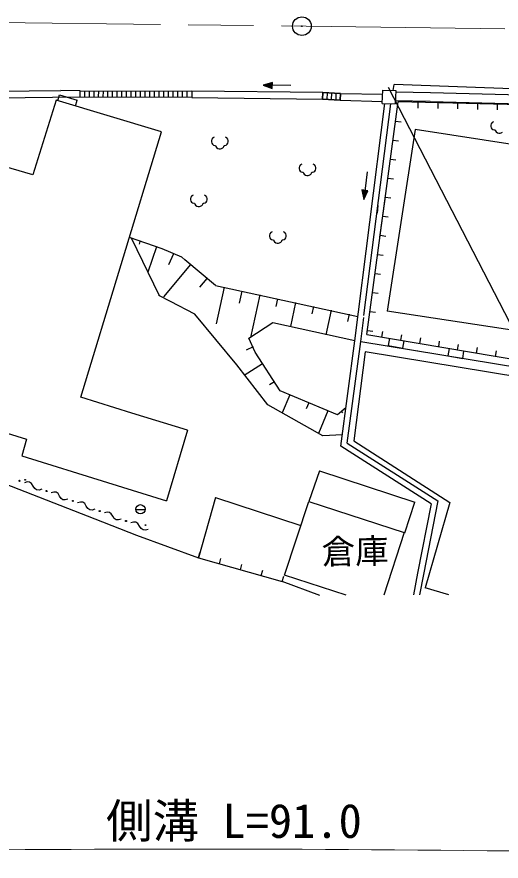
# Model space of a CAD drawing. Units: millimetres, scale not verified. Extents: x 40000 to 680000, y 20000 to 380000.
# Drawn here: x 152838 to 178828, y 232057 to 277354 of the extents above; entities that cross this region are included whole.
import ezdxf
from ezdxf.enums import TextEntityAlignment as Align

# ---------------------------------------------------------------- set-up
doc = ezdxf.new("R2010")
doc.units = ezdxf.units.MM
doc.header["$LTSCALE"] = 1000
doc.linetypes.add('CHAIN', pattern=[18.5, 12, -1.5, 3.5, -1.5])
for name, color, linetype, lineweight in [('M-BGD', 7, 'Continuous', 25), ('M-BMK', 2, 'CHAIN', 13), ('M-BMK-SRVR', 3, 'Continuous', 25), ('M-STR-HTXT', 7, 'Continuous', 13), ('M-STR-STRC', 7, 'Continuous', 25)]:
    doc.layers.add(name, color=color, linetype=linetype, lineweight=lineweight)
doc.styles.add('ＭＳ ゴシック', font='')
doc.styles.get('ＭＳ ゴシック').set_extended_font_data('MS Gothic')

msp = doc.modelspace()

# ---------------------------------------------------------------- linework, layer by layer
at = {"layer": 'M-BGD'}
for p, q in [((166550, 273838), (166048, 273686)), ((167548, 273664), (166048, 273686)), ((166048, 273686), (166546, 273518)), ((166530, 273809), (166108, 273685)), ((166108, 273685), (166526, 273549)), ((166509, 273779), (166168, 273684)), ((166168, 273684), (166507, 273579)), ((166489, 273749), (166228, 273683)), ((166228, 273683), (166487, 273609)), ((166469, 273719), (166288, 273682)), ((166288, 273682), (166467, 273639)), ((166448, 273690), (166368, 273681)), ((166368, 273681), (166448, 273670)), ((166448, 273670), (166448, 273690)), ((166467, 273639), (166469, 273719)), ((166487, 273609), (166489, 273749)), ((166507, 273579), (166509, 273779)), ((166526, 273549), (166530, 273809)), ((166546, 273518), (166550, 273838)), ((173042, 273402), (173092, 273731)), ((215009, 272123), (173092, 273731)), ((148115, 273328), (155205, 273397)), ((155029, 272853), (155124, 273171)), ((155124, 273171), (156082, 272883)), ((156229, 273392), (155205, 273397)), ((156228, 273041), (156229, 273392)), ((156228, 273041), (156229, 273392)), ((156229, 273392), (162224, 273372)), ((156229, 273392), (162224, 273372)), ((156478, 273040), (156479, 273392)), ((156728, 273039), (156729, 273391)), ((156978, 273038), (156979, 273390)), ((157227, 273038), (157229, 273389)), ((157477, 273037), (157478, 273388)), ((157727, 273036), (157728, 273387)), ((157977, 273035), (157978, 273386)), ((158226, 273034), (158228, 273385)), ((158476, 273033), (158477, 273385)), ((158726, 273032), (158727, 273384)), ((158976, 273031), (158977, 273383)), ((159225, 273031), (159227, 273382)), ((159475, 273030), (159476, 273381)), ((159725, 273029), (159726, 273380)), ((159975, 273028), (159976, 273379)), ((160224, 273027), (160226, 273378)), ((160474, 273026), (160475, 273378)), ((160724, 273025), (160725, 273377)), ((160974, 273025), (160975, 273376)), ((161224, 273024), (161225, 273375)), ((161473, 273023), (161475, 273374)), ((161723, 273022), (161724, 273373)), ((161973, 273021), (161974, 273372)), ((162224, 273372), (162223, 273020)), ((162224, 273372), (162223, 273020)), ((169256, 273289), (162224, 273372)), ((169256, 273289), (169239, 272941)), ((169239, 272941), (169256, 273289)), ((170201, 273242), (169256, 273289)), ((169256, 273289), (170201, 273242)), ((169493, 273277), (169475, 272929)), ((169729, 273265), (169712, 272917)), ((169965, 273254), (169948, 272906)), ((170184, 272894), (170201, 273242)), ((170201, 273242), (170184, 272894)), ((170201, 273242), (172477, 273205)), ((172452, 272715), (172488, 273430)), ((172488, 273430), (173173, 273396)), ((173173, 273396), (173138, 272681)), ((175039, 273272), (173169, 273316)), ((181119, 273121), (175039, 273272)), ((156228, 273041), (148119, 272969)), ((154946, 272878), (153699, 268885)), ((160601, 271182), (154946, 272878)), ((155987, 272566), (156082, 272883)), ((162223, 273020), (156228, 273041)), ((162223, 273020), (156228, 273041)), ((162223, 273020), (169239, 272941)), ((169239, 272941), (170184, 272894)), ((170184, 272894), (169239, 272941)), ((170184, 272894), (172457, 272806)), ((170979, 259969), (172590, 272708)), ((171464, 261325), (172910, 272692)), ((171622, 260315), (173301, 272789)), ((172452, 272715), (173138, 272681)), ((173175, 272784), (173138, 272691)), ((175028, 272812), (173146, 272856)), ((181615, 272598), (173301, 272789)), ((181615, 272598), (173301, 272789)), ((174365, 272764), (174358, 272464)), ((175028, 272812), (181107, 272661)), ((175430, 272740), (175423, 272440)), ((176495, 272715), (176488, 272415)), ((177560, 272691), (177553, 272391)), ((178625, 272667), (178618, 272367)), ((173163, 271767), (173460, 271727)), ((178302, 271619), (178284, 271547)), ((178284, 271547), (178284, 271475)), ((178284, 271475), (178302, 271403)), ((178356, 271691), (178302, 271619)), ((178302, 271403), (178338, 271349)), ((178338, 271349), (178392, 271313)), ((178428, 271727), (178356, 271691)), ((156268, 256943), (160601, 271182)), ((163428, 270894), (163356, 270858)), ((164112, 270858), (164040, 270894)), ((174218, 271315), (172719, 261566)), ((181021, 270268), (174218, 271315)), ((178392, 271313), (178464, 271295)), ((178464, 271295), (178500, 271295)), ((178500, 271295), (178518, 271241)), ((178518, 271241), (178554, 271187)), ((178554, 271187), (178626, 271133)), ((178626, 271133), (178698, 271115)), ((178698, 271115), (178770, 271115)), ((178770, 271115), (178824, 271133)), ((178824, 271133), (178896, 271169)), ((163302, 270786), (163284, 270714)), ((163284, 270714), (163284, 270642)), ((163284, 270642), (163302, 270570)), ((163356, 270858), (163302, 270786)), ((163302, 270570), (163338, 270516)), ((163338, 270516), (163392, 270480)), ((163392, 270480), (163464, 270462)), ((163464, 270462), (163500, 270462)), ((163500, 270462), (163518, 270408)), ((163950, 270408), (163968, 270462)), ((163968, 270462), (164004, 270462)), ((164004, 270462), (164076, 270480)), ((164076, 270480), (164130, 270516)), ((164166, 270786), (164112, 270858)), ((164130, 270516), (164166, 270570)), ((164184, 270714), (164166, 270786)), ((164166, 270570), (164184, 270642)), ((164184, 270642), (164184, 270714)), ((173025, 270745), (173323, 270705)), ((163518, 270408), (163554, 270354)), ((163554, 270354), (163626, 270300)), ((163626, 270300), (163698, 270282)), ((163698, 270282), (163770, 270282)), ((163770, 270282), (163824, 270300)), ((163824, 270300), (163896, 270336)), ((163896, 270336), (163932, 270372)), ((163932, 270372), (163950, 270408)), ((153699, 268885), (150139, 269906)), ((172888, 269723), (173185, 269683)), ((167999, 269346), (167981, 269274)), ((167981, 269274), (167981, 269202)), ((167981, 269202), (167999, 269130)), ((168053, 269418), (167999, 269346)), ((167999, 269130), (168035, 269076)), ((168035, 269076), (168089, 269040)), ((168125, 269454), (168053, 269418)), ((168809, 269418), (168737, 269454)), ((168773, 269040), (168827, 269076)), ((168863, 269346), (168809, 269418)), ((168827, 269076), (168863, 269130)), ((168881, 269274), (168863, 269346)), ((168863, 269130), (168881, 269202)), ((168881, 269202), (168881, 269274)), ((168089, 269040), (168161, 269022)), ((168161, 269022), (168197, 269022)), ((168197, 269022), (168215, 268968)), ((168215, 268968), (168251, 268914)), ((168251, 268914), (168323, 268860)), ((168323, 268860), (168395, 268842)), ((168395, 268842), (168467, 268842)), ((168467, 268842), (168521, 268860)), ((168521, 268860), (168593, 268896)), ((168593, 268896), (168629, 268932)), ((168629, 268932), (168647, 268968)), ((168647, 268968), (168665, 269022)), ((168665, 269022), (168701, 269022)), ((168701, 269022), (168773, 269040)), ((171644, 269038), (171453, 267550)), ((172750, 268701), (173048, 268661)), ((162220, 267752), (162166, 267680)), ((162292, 267788), (162220, 267752)), ((162976, 267752), (162904, 267788)), ((163030, 267680), (162976, 267752)), ((171675, 268026), (171358, 268066)), ((171358, 268066), (171453, 267550)), ((171643, 268010), (171385, 268043)), ((171385, 268043), (171460, 267610)), ((171611, 267994), (171412, 268019)), ((171412, 268019), (171468, 267669)), ((171578, 267977), (171439, 267995)), ((171439, 267995), (171476, 267729)), ((171453, 267550), (171675, 268026)), ((171460, 267610), (171643, 268010)), ((171546, 267961), (171467, 267972)), ((171467, 267972), (171483, 267788)), ((171468, 267669), (171611, 267994)), ((171476, 267729), (171578, 267977)), ((171483, 267788), (171546, 267961)), ((171514, 267945), (171494, 267948)), ((171494, 267948), (171494, 267867)), ((171494, 267867), (171514, 267945)), ((162166, 267680), (162148, 267608)), ((162148, 267608), (162148, 267536)), ((162148, 267536), (162166, 267464)), ((162166, 267464), (162202, 267410)), ((162202, 267410), (162256, 267374)), ((162256, 267374), (162328, 267356)), ((162328, 267356), (162364, 267356)), ((162364, 267356), (162382, 267302)), ((162382, 267302), (162418, 267248)), ((162760, 267230), (162796, 267266)), ((162796, 267266), (162814, 267302)), ((162814, 267302), (162832, 267356)), ((162832, 267356), (162868, 267356)), ((162868, 267356), (162940, 267374)), ((162940, 267374), (162994, 267410)), ((162994, 267410), (163030, 267464)), ((163048, 267608), (163030, 267680)), ((163030, 267464), (163048, 267536)), ((163048, 267536), (163048, 267608)), ((172323, 265527), (172600, 267582)), ((172613, 267679), (172910, 267639)), ((162418, 267248), (162490, 267194)), ((162490, 267194), (162562, 267176)), ((162562, 267176), (162634, 267176)), ((162634, 267176), (162688, 267194)), ((162688, 267194), (162760, 267230)), ((172219, 267226), (172169, 266829)), ((172475, 266657), (172773, 266617)), ((160642, 264914), (158877, 265515)), ((160488, 262391), (158984, 265478)), ((166408, 265710), (166390, 265638)), ((166390, 265638), (166390, 265566)), ((166390, 265566), (166408, 265494)), ((166462, 265782), (166408, 265710)), ((166408, 265494), (166444, 265440)), ((166534, 265818), (166462, 265782)), ((167218, 265782), (167146, 265818)), ((167272, 265710), (167218, 265782)), ((167236, 265440), (167272, 265494)), ((167290, 265638), (167272, 265710)), ((167272, 265494), (167290, 265566)), ((167290, 265566), (167290, 265638)), ((172338, 265635), (172635, 265595)), ((159440, 265301), (159395, 265166)), ((160323, 265008), (159873, 263653)), ((166444, 265440), (166498, 265404)), ((166498, 265404), (166570, 265386)), ((166570, 265386), (166606, 265386)), ((166606, 265386), (166624, 265332)), ((166624, 265332), (166660, 265278)), ((166660, 265278), (166732, 265224)), ((166732, 265224), (166804, 265206)), ((166804, 265206), (166876, 265206)), ((166876, 265206), (166930, 265224)), ((166930, 265224), (167002, 265260)), ((167002, 265260), (167038, 265296)), ((167038, 265296), (167056, 265332)), ((167056, 265332), (167074, 265386)), ((167074, 265386), (167110, 265386)), ((167110, 265386), (167182, 265404)), ((167182, 265404), (167236, 265440)), ((161694, 264464), (160642, 264914)), ((161247, 264649), (160981, 264048)), ((172200, 264613), (172497, 264573)), ((161861, 264323), (161694, 264464)), ((163497, 262939), (161861, 264323)), ((162165, 264066), (160707, 262342)), ((163040, 263326), (162645, 262859)), ((172063, 263591), (172360, 263551)), ((163497, 262939), (171144, 261275)), ((163957, 262852), (163534, 260888)), ((161081, 262081), (160464, 262404)), ((164916, 262646), (164776, 261996)), ((165875, 262440), (165380, 260143)), ((171925, 262569), (172222, 262529)), ((162383, 261400), (161081, 262081)), ((166833, 262233), (166744, 261818)), ((167792, 262027), (167515, 260738)), ((168751, 261820), (168667, 261429)), ((164637, 258688), (162383, 261400)), ((169710, 261614), (169425, 260293)), ((170668, 261407), (170582, 261006)), ((171787, 261547), (172085, 261507)), ((187089, 259356), (172719, 261566)), ((165291, 260124), (166572, 260956)), ((166572, 260956), (170983, 259996)), ((171296, 259928), (171452, 261226)), ((171650, 260525), (171947, 260485)), ((172430, 260177), (172480, 260473)), ((165629, 259364), (165291, 260124)), ((171622, 260315), (187678, 257580)), ((172833, 260109), (172766, 259714)), ((173446, 260004), (173497, 260300)), ((174463, 259831), (174513, 260127)), ((165516, 259647), (165145, 259469)), ((170226, 254321), (170979, 259969)), ((170570, 254481), (171296, 259928)), ((171296, 259928), (202009, 254887)), ((172766, 259714), (173554, 259580)), ((173554, 259580), (173622, 259974)), ((175479, 259658), (175530, 259954)), ((176044, 259562), (175977, 259167)), ((176496, 259485), (176546, 259781)), ((177512, 259312), (177563, 259607)), ((166974, 257290), (165629, 259364)), ((171524, 259381), (170922, 254615)), ((186581, 256897), (171524, 259381)), ((174340, 259428), (174345, 259459)), ((175977, 259167), (176766, 259033)), ((176383, 259093), (176386, 259111)), ((176766, 259033), (176833, 259427)), ((178529, 259139), (178579, 259434)), ((166306, 256545), (164637, 258688)), ((166029, 258746), (165044, 258107)), ((137561, 257999), (157022, 250420)), ((166659, 257775), (166394, 257603)), ((170048, 255996), (166974, 257290)), ((158999, 256099), (156268, 256943)), ((167486, 257074), (167079, 256107)), ((169253, 254876), (166306, 256545)), ((168511, 256643), (168373, 256317)), ((149344, 255930), (153346, 254698)), ((161994, 255173), (158999, 256099)), ((169535, 256211), (169027, 255004)), ((170500, 256378), (170048, 255996)), ((170258, 256173), (170311, 256110)), ((161994, 255173), (160861, 251396)), ((153346, 254698), (153098, 253795)), ((170308, 254938), (169253, 254876)), ((170922, 254615), (176071, 251307)), ((175074, 251231), (170226, 254321)), ((170570, 254481), (175430, 251383)), ((153098, 253795), (157702, 252372)), ((169087, 252995), (168506, 251358)), ((169087, 252995), (174205, 251316)), ((153394, 252399), (153245, 252356)), ((153521, 252385), (153394, 252399)), ((153626, 252312), (153521, 252385)), ((153710, 252181), (153626, 252312)), ((157702, 252372), (160861, 251396)), ((153793, 252051), (153710, 252181)), ((153898, 251978), (153793, 252051)), ((154025, 251963), (153898, 251978)), ((154174, 252007), (154025, 251963)), ((154823, 251858), (154679, 251816)), ((154946, 251844), (154823, 251858)), ((155048, 251774), (154946, 251844)), ((155128, 251647), (155048, 251774)), ((155209, 251521), (155128, 251647)), ((155311, 251450), (155209, 251521)), ((155434, 251436), (155311, 251450)), ((155578, 251478), (155434, 251436)), ((163493, 251566), (162583, 248323)), ((163492, 251564), (168079, 250059)), ((156249, 251325), (156100, 251282)), ((156376, 251310), (156249, 251325)), ((156481, 251238), (156376, 251310)), ((156564, 251107), (156481, 251238)), ((156647, 250976), (156564, 251107)), ((156753, 250903), (156647, 250976)), ((167208, 247402), (168506, 251358)), ((168506, 251358), (173623, 249680)), ((173664, 249667), (174205, 251316)), ((175074, 251231), (174342, 247500)), ((175430, 251383), (174656, 247440)), ((176071, 251307), (174744, 246721)), ((156880, 250889), (156753, 250903)), ((157028, 250932), (156880, 250889)), ((157678, 250784), (157534, 250742)), ((157801, 250770), (157678, 250784)), ((157902, 250699), (157801, 250770)), ((157983, 250573), (157902, 250699)), ((158064, 250446), (157983, 250573)), ((159215, 250931), (159715, 250931)), ((157022, 250420), (159251, 249552)), ((158165, 250376), (158064, 250446)), ((158288, 250362), (158165, 250376)), ((158432, 250404), (158288, 250362)), ((159103, 250251), (158954, 250207)), ((159230, 250236), (159103, 250251)), ((159335, 250163), (159230, 250236)), ((159419, 250033), (159335, 250163)), ((159502, 249902), (159419, 250033)), ((159607, 249829), (159502, 249902)), ((159734, 249814), (159607, 249829)), ((159883, 249858), (159734, 249814)), ((173623, 249680), (172525, 246331)), ((159251, 249552), (162583, 248323)), ((162583, 248323), (162664, 248611)), ((162583, 248323), (167082, 247061)), ((163708, 248007), (163789, 248296)), ((164833, 247692), (164914, 247980)), ((165957, 247376), (166039, 247665)), ((167082, 247061), (167163, 247349)), ((170504, 246321), (167208, 247402)), ((174342, 247500), (174122, 246339)), ((174656, 247440), (174448, 246341)), ((169096, 246314), (167082, 247061)), ((176018, 246348), (174744, 246721))]:
    msp.add_line(p, q, dxfattribs=at)
for centre, radius in [((152983, 252458), 31), ((153283, 252514), 20), ((154433, 251914), 30), ((155845, 251383), 31), ((159470, 250933), 250), ((157283, 250839), 30), ((158695, 250308), 31), ((159745, 250089), 20)]:
    msp.add_circle(centre, radius, dxfattribs=at)
at = {"layer": 'M-BMK'}
msp.add_line((148539, 277100), (185613, 276639), dxfattribs=at)
at = {"layer": 'M-BMK-SRVR'}
for radius in [500, 20]:
    msp.add_circle((168136, 276854), radius, dxfattribs=at)
at = {"layer": 'M-STR-HTXT'}
msp.add_arc((162234, -1206450), 1439153, 88.28363, 91.44223, dxfattribs=at)
at = {"layer": 'M-STR-STRC'}
msp.add_line((184665, 250530), (172785, 273567), dxfattribs=at)

# ---------------------------------------------------------------- texts
at = {"layer": 'M-BGD', "style": 'ＭＳ ゴシック'}
msp.add_text('倉庫', height=1320, rotation=1, dxfattribs=at).set_placement((169212, 247593), align=Align.BOTTOM_LEFT)
at = {"layer": 'M-STR-HTXT', "style": 'ＭＳ ゴシック'}
msp.add_text('側溝 L=91.0', height=1833, dxfattribs=at).set_placement((157623, 232752), align=Align.BOTTOM_LEFT)

doc.saveas('drawing.dxf')
